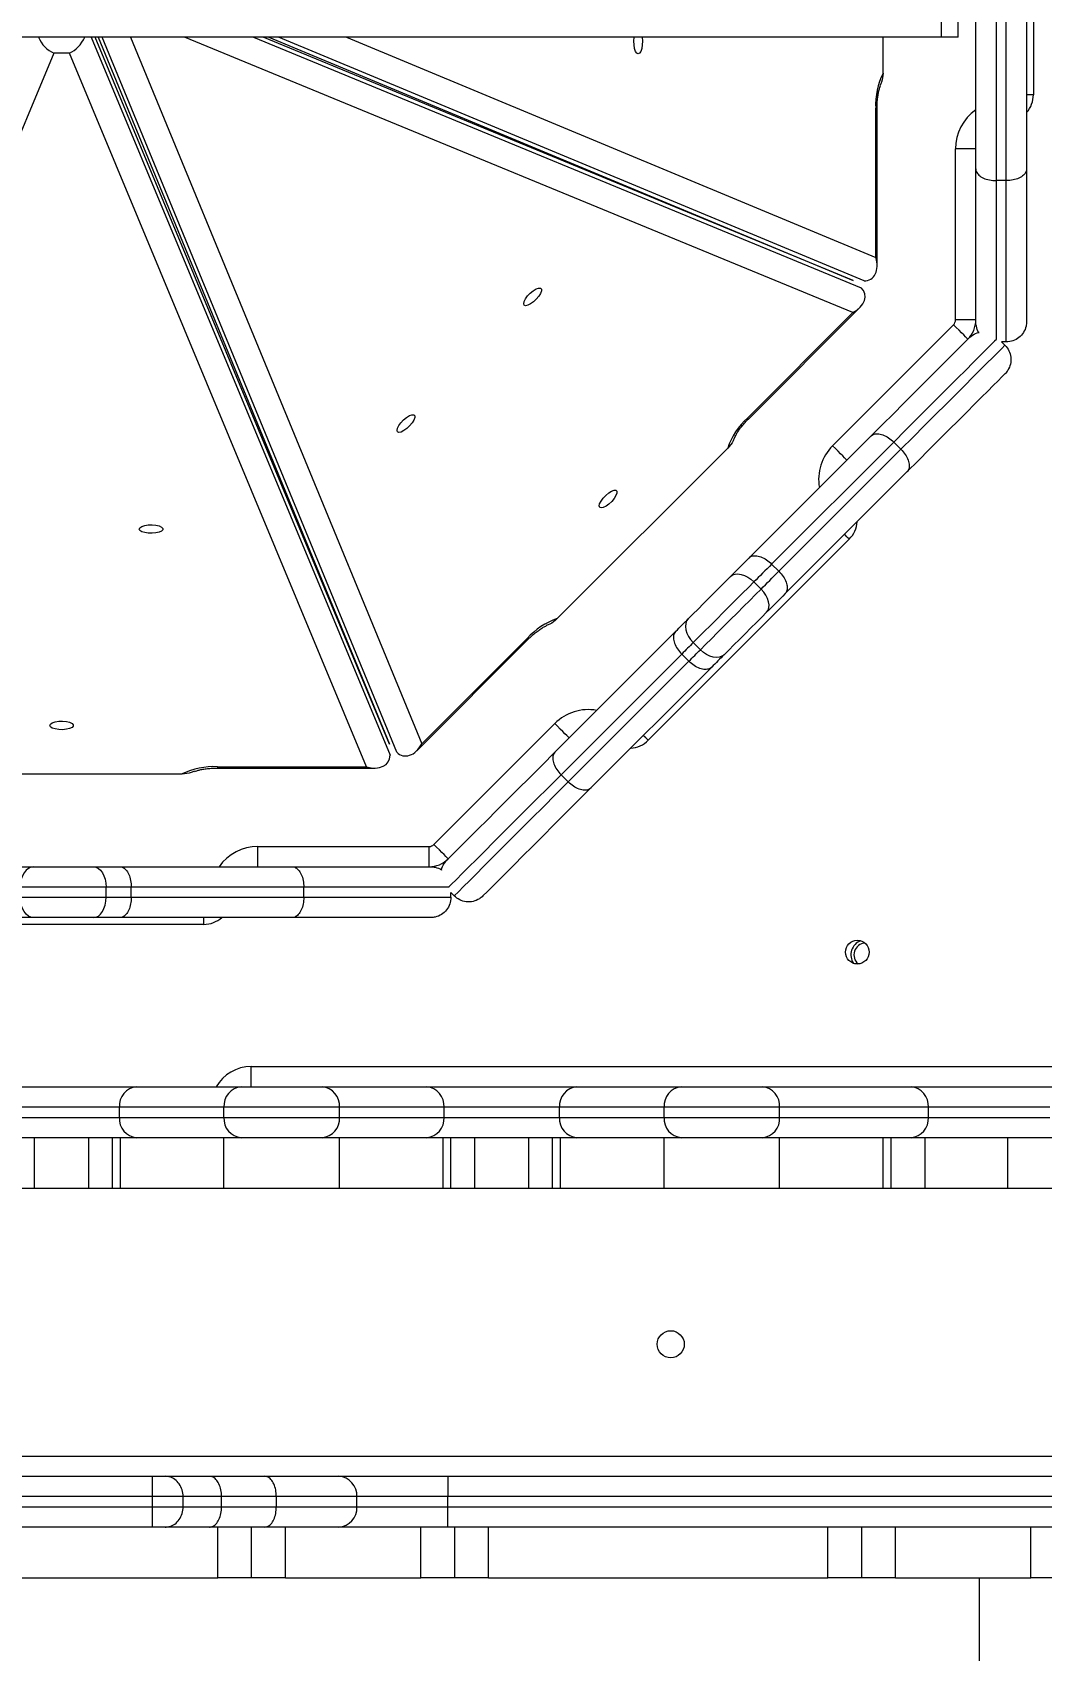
# Model space of a CAD drawing. Header units: millimetres. Extents: x -8760 to 8364, y -7998 to 7451.
# Drawn here: x -3304.2 to -3006.2, y -2910 to -2432.1 of the extents above; entities that cross this region are included whole.
import ezdxf

# ---------------------------------------------------------------- set-up
doc = ezdxf.new("R2010")
doc.units = ezdxf.units.MM
for name, color, linetype in [('DIKOM_ОБЪЕКТ', 7, 'Continuous'), ('DIKOM_РАЗМЕР_ЗОНА', 7, 'Continuous'), ('DIKOM_РАЗМЕР_ОБЪЕКТА', 7, 'Continuous')]:
    doc.layers.add(name, color=color, linetype=linetype)
doc.styles.add('style1', font='arial.ttf', dxfattribs={"width": 0.8})
doc.dimstyles.new('1-50', dxfattribs={"dimtxt": 300, "dimasz": 200, "dimexe": 100, "dimexo": 0, "dimgap": 100, "dimtad": 1, "dimtxsty": 'style1', "dimcen": 200, "dimclrd": 7, "dimclre": 7, "dimclrt": 7, "dimadec": 1, "dimazin": 2, "dimtfac": 1, "dimtmove": 0, "dimatfit": 2, "dimfxl": 0, "dimlwd": 25, "dimlwe": 18, "dimarcsym": 0})

# ---------------------------------------------------------------- blocks, each defined once
blk = doc.blocks.new('*D21')
at = {"layer": 'Defpoints', "color": 0, "transparency": 16777216}
for p in [(-7755.65, -10.55), (8364.4, -2410.44), (8364.4, -7897.56)]:
    blk.add_point(p, dxfattribs=at)
at = {"layer": 'DIKOM_РАЗМЕР_ЗОНА', "color": 7, "lineweight": 18, "transparency": 16777216}
for p, q in [((-7755.65, -10.55), (-7755.65, -7997.56)), ((8364.4, -2410.44), (8364.4, -7997.56))]:
    blk.add_line(p, q, dxfattribs=at)
at = {"layer": 'DIKOM_РАЗМЕР_ЗОНА', "color": 7, "lineweight": 25, "transparency": 16777216}
blk.add_line((-7555.65, -7897.56), (8164.4, -7897.56), dxfattribs=at)
at = {"layer": 'DIKOM_РАЗМЕР_ЗОНА', "color": 7, "transparency": 16777216}
for points in [[(-7555.65, -7864.23), (-7555.65, -7930.9), (-7755.65, -7897.56)], [(8164.4, -7864.23), (8164.4, -7930.9), (8364.4, -7897.56)]]:
    blk.add_solid(points, dxfattribs=at)
at = {"layer": 'DIKOM_РАЗМЕР_ЗОНА', "color": 7, "transparency": 16777216, "insert": (1040.74, -7644.39), "char_height": 300, "attachment_point": 5, "style": 'style1'}
blk.add_mtext('16100', dxfattribs=at)
blk = doc.blocks.new('*D19')
at = {"layer": 'Defpoints', "color": 0, "transparency": 16777216}
for p in [(-5756.7, -306.55), (6365.48, -2710.55), (6365.48, -7111.41)]:
    blk.add_point(p, dxfattribs=at)
at = {"layer": 'DIKOM_РАЗМЕР_ОБЪЕКТА', "color": 7, "lineweight": 18, "transparency": 16777216}
for p, q in [((-5756.7, -306.55), (-5756.7, -7211.41)), ((6365.48, -2710.55), (6365.48, -7211.41))]:
    blk.add_line(p, q, dxfattribs=at)
at = {"layer": 'DIKOM_РАЗМЕР_ОБЪЕКТА', "color": 7, "lineweight": 25, "transparency": 16777216}
blk.add_line((-5556.7, -7111.41), (6165.48, -7111.41), dxfattribs=at)
at = {"layer": 'DIKOM_РАЗМЕР_ОБЪЕКТА', "color": 7, "transparency": 16777216}
for points in [[(-5556.7, -7078.08), (-5556.7, -7144.75), (-5756.7, -7111.41)], [(6165.48, -7078.08), (6165.48, -7144.75), (6365.48, -7111.41)]]:
    blk.add_solid(points, dxfattribs=at)
at = {"layer": 'DIKOM_РАЗМЕР_ОБЪЕКТА', "color": 7, "transparency": 16777216, "insert": (1047.24, -6858.24), "char_height": 300, "attachment_point": 5, "style": 'style1'}
blk.add_mtext('12100', dxfattribs=at)

msp = doc.modelspace()

# ---------------------------------------------------------------- linework, layer by layer
at = {"layer": 'DIKOM_ОБЪЕКТ', "color": 7, "linetype": 'Continuous', "lineweight": 15}
for p, q in [((-3008.608, -2366.554), (-3008.608, -2450.554)), ((-3035.788, -2433.554), (-3035.788, -2418.554)), ((-3030.788, -2433.554), (-3030.788, -2418.554)), ((-3025.608, -2472.484), (-3025.608, -2422.04)), ((-3010.608, -2422.04), (-3010.608, -2472.484)), ((-3019.608, -2425.532), (-3019.608, -2475.935)), ((-3016.608, -2475.935), (-3016.608, -2425.532)), ((-3035.788, -2433.554), (-3320.609, -2433.554)), ((-3286.847, -2433.554), (-3198.608, -2645.544)), ((-3198.78, -2642.33), (-3285.681, -2433.554)), ((-3284.826, -2433.554), (-3198.771, -2642.327)), ((-3196.621, -2644.721), (-3283.662, -2433.554)), ((-3275.276, -2433.554), (-3189.258, -2642.238)), ((-3061.924, -2514.905), (-3259.285, -2433.554)), ((-3238.94, -2433.554), (-3059.442, -2507.542)), ((-3061.836, -2505.391), (-3236.116, -2433.554)), ((-3234.397, -2433.554), (-3061.832, -2505.382)), ((-3058.619, -2505.554), (-3231.596, -2433.554)), ((-3211.421, -2433.554), (-3055.167, -2498.593)), ((-3053.017, -2444.162), (-3053.017, -2433.554)), ((-3030.788, -2433.554), (-3035.788, -2433.554)), ((-3297.937, -2438.275), (-3385.647, -2648.995)), ((-3293.28, -2438.275), (-3297.937, -2438.275)), ((-3205.57, -2648.995), (-3293.28, -2438.275)), ((-3008.608, -2450.554), (-3010.608, -2450.554)), ((-3055.167, -2498.593), (-3055.167, -2454.554)), ((-3055.167, -2454.554), (-3054.769, -2454.554)), ((-3054.769, -2501.087), (-3054.769, -2454.554)), ((-3031.608, -2517.078), (-3031.608, -2466.554)), ((-3025.608, -2466.554), (-3031.608, -2466.554)), ((-3025.608, -2517.554), (-3025.608, -2472.484)), ((-3010.608, -2472.484), (-3010.608, -2517.554)), ((-3016.608, -2475.935), (-3019.608, -2475.935)), ((-3019.608, -2475.935), (-3019.608, -2522.765)), ((-3016.608, -2523.554), (-3016.608, -2475.935)), ((-3092.782, -2546.326), (-3059.878, -2513.422)), ((-3093.064, -2546.045), (-3061.924, -2514.905)), ((-3025.608, -2517.078), (-3031.608, -2517.078)), ((-3067.92, -2554.218), (-3032.194, -2518.492)), ((-3027.782, -2522.56), (-3027.78, -2522.563)), ((-3016.608, -2523.554), (-3017.974, -2523.554)), ((-3017.008, -2524.52), (-3017.974, -2523.554)), ((-3093.064, -2546.045), (-3092.782, -2546.326)), ((-3092.508, -2587.291), (-3056.548, -2551.332)), ((-3149.249, -2605.27), (-3098.892, -2554.914)), ((-3049.858, -2553.127), (-3085.903, -2589.171)), ((-3083.781, -2591.293), (-3047.737, -2555.248)), ((-3047.737, -2555.248), (-3049.858, -2553.127)), ((-3045.942, -2561.938), (-3081.901, -2597.898)), ((-3062.97, -2581.795), (-3122.367, -2641.192)), ((-3083.781, -2591.293), (-3085.903, -2589.171)), ((-3089.035, -2596.546), (-3091.156, -2594.425)), ((-3149.894, -2644.678), (-3114.226, -2609.009)), ((-3190.74, -2644.284), (-3157.836, -2611.38)), ((-3189.258, -2642.238), (-3158.118, -2611.098)), ((-3106.952, -2614.463), (-3109.073, -2612.342)), ((-3112.452, -2615.721), (-3148.092, -2651.361)), ((-3145.971, -2653.482), (-3110.331, -2617.842)), ((-3110.331, -2617.842), (-3112.452, -2615.721)), ((-3103.619, -2619.616), (-3139.288, -2655.285)), ((-3185.67, -2671.968), (-3149.944, -2636.243)), ((-3331.216, -2651.145), (-3260.001, -2651.145)), ((-3249.608, -2648.995), (-3205.57, -2648.995)), ((-3249.608, -2648.995), (-3249.608, -2649.394)), ((-3249.608, -2649.394), (-3203.075, -2649.394)), ((-3145.971, -2653.482), (-3148.092, -2651.361)), ((-3237.608, -2672.554), (-3187.084, -2672.554)), ((-3237.608, -2678.554), (-3237.608, -2672.554)), ((-3187.084, -2678.554), (-3187.084, -2672.554)), ((-3309.095, -2678.554), (-3303.905, -2678.554)), ((-3303.905, -2678.554), (-3286.168, -2678.554)), ((-3286.168, -2678.554), (-3278.381, -2678.554)), ((-3278.381, -2678.554), (-3227.526, -2678.554)), ((-3227.526, -2678.554), (-3186.608, -2678.554)), ((-3186.841, -2678.55), (-3186.841, -2678.554)), ((-3282.469, -2684.554), (-3307.808, -2684.554)), ((-3282.469, -2687.554), (-3282.469, -2684.554)), ((-3275.04, -2684.554), (-3282.469, -2684.554)), ((-3275.04, -2687.554), (-3275.04, -2684.554)), ((-3224.065, -2684.554), (-3275.04, -2684.554)), ((-3224.065, -2687.554), (-3224.065, -2684.554)), ((-3181.178, -2684.554), (-3224.065, -2684.554)), ((-3307.808, -2687.554), (-3282.469, -2687.554)), ((-3282.469, -2687.554), (-3275.04, -2687.554)), ((-3275.04, -2687.554), (-3224.065, -2687.554)), ((-3224.065, -2687.554), (-3180.608, -2687.554)), ((-3180.608, -2687.554), (-3180.608, -2686.189)), ((-3179.643, -2687.154), (-3180.608, -2686.189)), ((-3303.905, -2693.554), (-3309.095, -2693.554)), ((-3286.168, -2693.554), (-3303.905, -2693.554)), ((-3278.381, -2693.554), (-3286.168, -2693.554)), ((-3227.526, -2693.554), (-3278.381, -2693.554)), ((-3253.608, -2695.554), (-3253.608, -2693.554)), ((-3186.608, -2693.554), (-3227.526, -2693.554)), ((-3253.608, -2695.554), (-3337.608, -2695.554)), ((-3239.608, -2737.554), (-2966.608, -2737.554)), ((-3239.608, -2743.554), (-3239.608, -2737.554)), ((-3317.788, -2743.554), (-3273.428, -2743.554)), ((-3273.428, -2743.554), (-3242.552, -2743.554)), ((-3242.552, -2743.554), (-3218.665, -2743.554)), ((-3218.665, -2743.554), (-3187.789, -2743.554)), ((-3187.789, -2743.554), (-3143.428, -2743.554)), ((-3143.428, -2743.554), (-3112.552, -2743.554)), ((-3112.552, -2743.554), (-3088.665, -2743.554)), ((-3088.665, -2743.554), (-3044.732, -2743.554)), ((-3044.732, -2743.554), (-2998.081, -2743.554)), ((-3278.547, -2749.554), (-3312.67, -2749.554)), ((-3312.67, -2752.554), (-3278.547, -2752.554)), ((-3247.67, -2749.554), (-3278.547, -2749.554)), ((-3278.547, -2752.554), (-3278.547, -2749.554)), ((-3278.547, -2752.554), (-3247.67, -2752.554)), ((-3213.547, -2749.554), (-3247.67, -2749.554)), ((-3247.67, -2752.554), (-3247.67, -2749.554)), ((-3247.67, -2752.554), (-3213.547, -2752.554)), ((-3213.547, -2752.554), (-3213.547, -2749.554)), ((-3182.67, -2749.554), (-3213.547, -2749.554)), ((-3213.547, -2752.554), (-3182.67, -2752.554)), ((-3182.67, -2752.554), (-3182.67, -2749.554)), ((-3148.547, -2749.554), (-3182.67, -2749.554)), ((-3182.67, -2752.554), (-3148.547, -2752.554)), ((-3117.67, -2749.554), (-3148.547, -2749.554)), ((-3148.547, -2752.554), (-3148.547, -2749.554)), ((-3148.547, -2752.554), (-3117.67, -2752.554)), ((-3083.547, -2749.554), (-3117.67, -2749.554)), ((-3117.67, -2752.554), (-3117.67, -2749.554)), ((-3117.67, -2752.554), (-3083.547, -2752.554)), ((-3083.547, -2752.554), (-3083.547, -2749.554)), ((-3039.613, -2749.554), (-3083.547, -2749.554)), ((-3083.547, -2752.554), (-3039.613, -2752.554)), ((-3039.613, -2752.554), (-3039.613, -2749.554)), ((-3003.728, -2749.554), (-3039.613, -2749.554)), ((-3039.613, -2752.554), (-3003.728, -2752.554)), ((-3273.428, -2758.554), (-3317.788, -2758.554)), ((-3303.608, -2773.554), (-3303.608, -2758.554)), ((-3287.608, -2773.554), (-3287.608, -2758.554)), ((-3280.608, -2773.554), (-3280.608, -2758.554)), ((-3278.258, -2773.554), (-3278.258, -2758.554)), ((-3242.552, -2758.554), (-3273.428, -2758.554)), ((-3247.67, -2773.554), (-3247.67, -2758.554)), ((-3218.665, -2758.554), (-3242.552, -2758.554)), ((-3187.789, -2758.554), (-3218.665, -2758.554)), ((-3213.547, -2773.554), (-3213.547, -2758.554)), ((-3143.428, -2758.554), (-3187.789, -2758.554)), ((-3182.959, -2773.554), (-3182.959, -2758.554)), ((-3180.608, -2773.554), (-3180.608, -2758.554)), ((-3173.608, -2773.554), (-3173.608, -2758.554)), ((-3157.608, -2773.554), (-3157.608, -2758.554)), ((-3150.608, -2773.554), (-3150.608, -2758.554)), ((-3148.258, -2773.554), (-3148.258, -2758.554)), ((-3112.552, -2758.554), (-3143.428, -2758.554)), ((-3117.67, -2773.554), (-3117.67, -2758.554)), ((-3088.665, -2758.554), (-3112.552, -2758.554)), ((-3044.732, -2758.554), (-3088.665, -2758.554)), ((-3083.547, -2773.554), (-3083.547, -2758.554)), ((-3052.959, -2773.554), (-3052.959, -2758.554)), ((-3050.608, -2773.554), (-3050.608, -2758.554)), ((-2998.081, -2758.554), (-3044.732, -2758.554)), ((-3040.608, -2773.554), (-3040.608, -2758.554)), ((-3016.184, -2773.554), (-3016.184, -2758.554)), ((-3303.608, -2773.554), (-3310.609, -2773.554)), ((-3287.608, -2773.554), (-3303.608, -2773.554)), ((-3280.608, -2773.554), (-3287.608, -2773.554)), ((-3278.258, -2773.554), (-3280.608, -2773.554)), ((-3247.67, -2773.554), (-3278.258, -2773.554)), ((-3213.547, -2773.554), (-3247.67, -2773.554)), ((-3182.959, -2773.554), (-3213.547, -2773.554)), ((-3180.608, -2773.554), (-3182.959, -2773.554)), ((-3173.608, -2773.554), (-3180.608, -2773.554)), ((-3157.608, -2773.554), (-3173.608, -2773.554)), ((-3150.608, -2773.554), (-3157.608, -2773.554)), ((-3148.258, -2773.554), (-3150.608, -2773.554)), ((-3117.67, -2773.554), (-3148.258, -2773.554)), ((-3083.547, -2773.554), (-3117.67, -2773.554)), ((-3052.959, -2773.554), (-3083.547, -2773.554)), ((-3050.608, -2773.554), (-3052.959, -2773.554)), ((-3040.608, -2773.554), (-3050.608, -2773.554)), ((-3016.184, -2773.554), (-3040.608, -2773.554)), ((-2997.36, -2773.554), (-3016.184, -2773.554)), ((-3631.244, -2852.554), (-2959.973, -2852.554)), ((-3322.478, -2858.554), (-3268.739, -2858.554)), ((-3268.739, -2858.554), (-3265.012, -2858.554)), ((-3265.012, -2858.554), (-3251.887, -2858.554)), ((-3251.887, -2858.554), (-3235.613, -2858.554)), ((-3235.613, -2858.554), (-3213.782, -2858.554)), ((-3213.782, -2858.554), (-3181.492, -2858.554)), ((-3181.492, -2858.554), (-3181.492, -2864.554)), ((-3181.492, -2858.554), (-2991.092, -2858.554)), ((-3268.775, -2864.554), (-3322.442, -2864.554)), ((-3259.693, -2864.554), (-3268.775, -2864.554)), ((-3268.775, -2867.554), (-3268.775, -2864.554)), ((-3259.693, -2867.554), (-3259.693, -2864.554)), ((-3248.35, -2864.554), (-3259.693, -2864.554)), ((-3248.35, -2867.554), (-3248.35, -2864.554)), ((-3232.181, -2864.554), (-3248.35, -2864.554)), ((-3232.181, -2867.554), (-3232.181, -2864.554)), ((-3208.4, -2864.554), (-3232.181, -2864.554)), ((-3208.4, -2867.554), (-3208.4, -2864.554)), ((-3181.492, -2864.554), (-3208.4, -2864.554)), ((-3181.492, -2867.554), (-3181.492, -2864.554)), ((-2991.092, -2864.554), (-3181.492, -2864.554)), ((-3322.442, -2867.554), (-3268.775, -2867.554)), ((-3268.775, -2867.554), (-3259.693, -2867.554)), ((-3259.693, -2867.554), (-3248.35, -2867.554)), ((-3248.35, -2867.554), (-3232.181, -2867.554)), ((-3232.181, -2867.554), (-3208.4, -2867.554)), ((-3208.4, -2867.554), (-3181.492, -2867.554)), ((-3181.492, -2873.554), (-3181.492, -2867.554)), ((-3181.492, -2867.554), (-2991.092, -2867.554)), ((-3268.739, -2873.554), (-3322.478, -2873.554)), ((-3265.012, -2873.554), (-3268.739, -2873.554)), ((-3251.887, -2873.554), (-3265.012, -2873.554)), ((-3235.613, -2873.554), (-3251.887, -2873.554)), ((-3249.493, -2888.554), (-3249.493, -2873.554)), ((-3239.493, -2888.554), (-3239.493, -2873.554)), ((-3213.782, -2873.554), (-3235.613, -2873.554)), ((-3229.493, -2888.554), (-3229.493, -2873.554)), ((-3181.492, -2873.554), (-3213.782, -2873.554)), ((-3189.493, -2888.554), (-3189.493, -2873.554)), ((-2991.092, -2873.554), (-3181.492, -2873.554)), ((-3179.493, -2888.554), (-3179.493, -2873.554)), ((-3169.493, -2888.554), (-3169.493, -2873.554)), ((-3069.318, -2888.554), (-3069.318, -2873.554)), ((-3059.318, -2888.554), (-3059.318, -2873.554)), ((-3049.318, -2888.554), (-3049.318, -2873.554)), ((-3009.318, -2888.554), (-3009.318, -2873.554)), ((-3348.561, -2888.554), (-3249.493, -2888.554)), ((-3239.493, -2888.554), (-3249.493, -2888.554)), ((-3229.493, -2888.554), (-3239.493, -2888.554)), ((-3229.493, -2888.554), (-3189.493, -2888.554)), ((-3179.493, -2888.554), (-3189.493, -2888.554)), ((-3169.493, -2888.554), (-3179.493, -2888.554)), ((-3169.493, -2888.554), (-3069.318, -2888.554)), ((-3059.318, -2888.554), (-3069.318, -2888.554)), ((-3049.318, -2888.554), (-3059.318, -2888.554)), ((-3049.318, -2888.554), (-3009.318, -2888.554)), ((-3024.608, -2888.554), (-3024.608, -2958.549)), ((-2999.318, -2888.554), (-3009.318, -2888.554))]:
    msp.add_line(p, q, dxfattribs=at)
at = {"layer": 'DIKOM_ОБЪЕКТ', "color": 7, "linetype": 'Continuous', "lineweight": 15, "flags": 128}
for points in [[(-3125.336, -2438.51), (-3125.743, -2438.32), (-3126.107, -2437.772), (-3126.386, -2436.924), (-3126.552, -2435.869), (-3126.586, -2434.721), (-3126.485, -2433.604), (-3126.477, -2433.554)], [(-3124.195, -2433.554), (-3124.187, -2433.604), (-3124.086, -2434.721), (-3124.12, -2435.869), (-3124.286, -2436.924), (-3124.566, -2437.772), (-3124.929, -2438.32), (-3125.336, -2438.51)], [(-3158.976, -2512.723), (-3159.13, -2512.301), (-3158.999, -2511.656), (-3158.597, -2510.859), (-3157.968, -2509.996), (-3157.18, -2509.16), (-3156.319, -2508.442), (-3155.477, -2507.919), (-3154.746, -2507.649), (-3154.206, -2507.661), (-3153.914, -2507.953), (-3153.902, -2508.494), (-3154.172, -2509.224), (-3154.694, -2510.066), (-3155.413, -2510.927), (-3156.249, -2511.715), (-3157.112, -2512.344), (-3157.909, -2512.746), (-3158.554, -2512.877), (-3158.976, -2512.723)], [(-3056.548, -2551.332), (-3053.182, -2547.965), (-3049.968, -2544.751), (-3046.919, -2541.702), (-3044.045, -2538.829), (-3041.359, -2536.142), (-3038.869, -2533.652), (-3036.584, -2531.368), (-3034.514, -2529.297), (-3032.666, -2527.449), (-3031.046, -2525.829), (-3029.661, -2524.445), (-3028.516, -2523.299), (-3027.615, -2522.398)], [(-3019.532, -2522.801), (-3020.068, -2523.337), (-3021.269, -2524.538), (-3022.729, -2525.997), (-3024.44, -2527.709), (-3026.398, -2529.666), (-3028.594, -2531.863), (-3031.021, -2534.289), (-3033.669, -2536.938), (-3036.529, -2539.797), (-3039.589, -2542.858), (-3042.839, -2546.108), (-3046.267, -2549.535), (-3049.858, -2553.127)], [(-3027.952, -2522.735), (-3028.033, -2522.653), (-3028.275, -2522.412), (-3028.667, -2522.02), (-3029.194, -2521.492), (-3029.837, -2520.849), (-3030.571, -2520.116), (-3031.366, -2519.32), (-3032.194, -2518.492)], [(-3047.737, -2555.248), (-3044.145, -2551.657), (-3040.718, -2548.229), (-3037.468, -2544.979), (-3034.407, -2541.919), (-3031.548, -2539.059), (-3028.899, -2536.411), (-3026.473, -2533.984), (-3024.276, -2531.788), (-3022.319, -2529.83), (-3020.607, -2528.119), (-3019.148, -2526.659), (-3017.947, -2525.458), (-3017.008, -2524.52)], [(-3017.008, -2533.005), (-3017.909, -2533.906), (-3019.055, -2535.051), (-3020.44, -2536.436), (-3022.059, -2538.056), (-3023.907, -2539.904), (-3025.978, -2541.974), (-3028.262, -2544.259), (-3030.752, -2546.749), (-3033.439, -2549.435), (-3036.312, -2552.309), (-3039.361, -2555.358), (-3042.575, -2558.572), (-3045.942, -2561.938)], [(-3196.389, -2550.137), (-3196.543, -2549.715), (-3196.412, -2549.07), (-3196.011, -2548.273), (-3195.382, -2547.409), (-3194.594, -2546.573), (-3193.733, -2545.855), (-3192.891, -2545.333), (-3192.16, -2545.063), (-3191.619, -2545.075), (-3191.327, -2545.367), (-3191.316, -2545.907), (-3191.586, -2546.638), (-3192.108, -2547.48), (-3192.826, -2548.341), (-3193.662, -2549.129), (-3194.526, -2549.758), (-3195.323, -2550.159), (-3195.967, -2550.29), (-3196.389, -2550.137)], [(-3063.677, -2558.461), (-3063.759, -2558.379), (-3064, -2558.138), (-3064.392, -2557.746), (-3064.92, -2557.218), (-3065.563, -2556.575), (-3066.296, -2555.842), (-3067.092, -2555.046), (-3067.92, -2554.218)], [(-3136.682, -2572.431), (-3136.835, -2572.009), (-3136.704, -2571.364), (-3136.303, -2570.567), (-3135.674, -2569.704), (-3134.886, -2568.868), (-3134.025, -2568.149), (-3133.183, -2567.627), (-3132.452, -2567.357), (-3131.912, -2567.369), (-3131.62, -2567.661), (-3131.608, -2568.201), (-3131.878, -2568.932), (-3132.4, -2569.774), (-3133.119, -2570.635), (-3133.955, -2571.423), (-3134.818, -2572.052), (-3135.615, -2572.454), (-3136.26, -2572.585), (-3136.682, -2572.431)], [(-3272.653, -2578.826), (-3272.463, -2578.419), (-3271.915, -2578.056), (-3271.067, -2577.776), (-3270.012, -2577.611), (-3268.864, -2577.576), (-3267.747, -2577.678), (-3266.782, -2577.904), (-3266.075, -2578.229), (-3265.701, -2578.62), (-3265.701, -2579.033), (-3266.075, -2579.423), (-3266.782, -2579.749), (-3267.747, -2579.975), (-3268.864, -2580.076), (-3270.012, -2580.042), (-3271.067, -2579.876), (-3271.915, -2579.597), (-3272.463, -2579.234), (-3272.653, -2578.826)], [(-3062.97, -2581.795), (-3063.052, -2581.714), (-3063.293, -2581.472), (-3063.685, -2581.08), (-3064.213, -2580.553), (-3064.384, -2580.381)], [(-3098.014, -2592.797), (-3097.351, -2592.135), (-3096.681, -2591.464), (-3096.003, -2590.786), (-3095.318, -2590.101), (-3094.626, -2589.409), (-3093.926, -2588.71), (-3093.22, -2588.004), (-3092.508, -2587.291)], [(-3085.903, -2589.171), (-3086.583, -2589.852), (-3087.257, -2590.526), (-3087.925, -2591.193), (-3088.585, -2591.854), (-3089.239, -2592.508), (-3089.885, -2593.154), (-3090.524, -2593.793), (-3091.156, -2594.425)], [(-3110.556, -2605.339), (-3109.178, -2603.961), (-3107.651, -2602.435), (-3106.021, -2600.804), (-3104.334, -2599.118), (-3102.642, -2597.425), (-3100.992, -2595.775), (-3099.434, -2594.218), (-3098.014, -2592.797)], [(-3091.156, -2594.425), (-3092.762, -2596.03), (-3094.501, -2597.77), (-3096.341, -2599.61), (-3098.248, -2601.517), (-3100.185, -2603.454), (-3102.117, -2605.386), (-3104.006, -2607.275), (-3105.818, -2609.086), (-3107.517, -2610.786), (-3109.073, -2612.342)], [(-3098.014, -2592.797), (-3097.422, -2592.369), (-3096.69, -2592.119), (-3095.846, -2592.059), (-3094.922, -2592.191), (-3093.954, -2592.508), (-3092.979, -2593), (-3092.034, -2593.647), (-3091.156, -2594.425)], [(-3089.035, -2596.546), (-3088.403, -2595.914), (-3087.764, -2595.275), (-3087.118, -2594.629), (-3086.464, -2593.975), (-3085.804, -2593.315), (-3085.136, -2592.647), (-3084.462, -2591.973), (-3083.781, -2591.293)], [(-3106.952, -2614.463), (-3105.396, -2612.907), (-3103.696, -2611.208), (-3101.885, -2609.396), (-3099.996, -2607.507), (-3098.064, -2605.575), (-3096.127, -2603.638), (-3094.22, -2601.731), (-3092.38, -2599.891), (-3090.64, -2598.152), (-3089.035, -2596.546)], [(-3087.407, -2603.404), (-3086.979, -2602.812), (-3086.73, -2602.08), (-3086.669, -2601.236), (-3086.801, -2600.312), (-3087.118, -2599.344), (-3087.61, -2598.369), (-3088.257, -2597.424), (-3089.035, -2596.546)], [(-3081.901, -2597.898), (-3082.614, -2598.61), (-3083.32, -2599.316), (-3084.019, -2600.016), (-3084.711, -2600.708), (-3085.396, -2601.393), (-3086.074, -2602.071), (-3086.745, -2602.741), (-3087.407, -2603.404)], [(-3087.407, -2603.404), (-3088.828, -2604.824), (-3090.385, -2606.382), (-3092.035, -2608.032), (-3093.728, -2609.724), (-3095.414, -2611.411), (-3097.045, -2613.041), (-3098.571, -2614.568), (-3099.949, -2615.946)], [(-3114.226, -2609.009), (-3113.753, -2608.536), (-3113.284, -2608.067), (-3112.819, -2607.602), (-3112.358, -2607.141), (-3111.901, -2606.684), (-3111.448, -2606.232), (-3111, -2605.784), (-3110.556, -2605.339)], [(-3110.556, -2605.339), (-3111.013, -2605.959), (-3111.289, -2606.719), (-3111.375, -2607.588), (-3111.265, -2608.534), (-3110.965, -2609.52), (-3110.487, -2610.508), (-3109.848, -2611.461), (-3109.073, -2612.342)], [(-3158.118, -2611.098), (-3157.897, -2611.319), (-3157.836, -2611.38)], [(-3109.073, -2612.342), (-3109.482, -2612.751), (-3109.895, -2613.164), (-3110.312, -2613.58), (-3110.732, -2614.001), (-3111.156, -2614.425), (-3111.585, -2614.853), (-3112.016, -2615.285), (-3112.452, -2615.721)], [(-3110.331, -2617.842), (-3109.895, -2617.406), (-3109.463, -2616.975), (-3109.035, -2616.546), (-3108.611, -2616.122), (-3108.19, -2615.702), (-3107.774, -2615.285), (-3107.361, -2614.872), (-3106.952, -2614.463)], [(-3099.949, -2615.946), (-3100.57, -2616.403), (-3101.329, -2616.679), (-3102.198, -2616.764), (-3103.144, -2616.655), (-3104.13, -2616.355), (-3105.119, -2615.877), (-3106.071, -2615.238), (-3106.952, -2614.463)], [(-3099.949, -2615.946), (-3100.394, -2616.39), (-3100.842, -2616.838), (-3101.294, -2617.291), (-3101.751, -2617.748), (-3102.212, -2618.209), (-3102.677, -2618.674), (-3103.146, -2619.143), (-3103.619, -2619.616)], [(-3299.108, -2636.811), (-3298.919, -2636.403), (-3298.37, -2636.04), (-3297.523, -2635.761), (-3296.468, -2635.595), (-3295.319, -2635.561), (-3294.202, -2635.662), (-3293.238, -2635.888), (-3292.53, -2636.214), (-3292.156, -2636.604), (-3292.156, -2637.017), (-3292.53, -2637.408), (-3293.238, -2637.733), (-3294.202, -2637.959), (-3295.319, -2638.061), (-3296.468, -2638.026), (-3297.523, -2637.861), (-3298.37, -2637.581), (-3298.919, -2637.218), (-3299.108, -2636.811)], [(-3145.702, -2640.485), (-3145.783, -2640.404), (-3146.025, -2640.162), (-3146.417, -2639.77), (-3146.944, -2639.243), (-3147.587, -2638.6), (-3148.321, -2637.866), (-3149.117, -2637.07), (-3149.944, -2636.243)], [(-3122.367, -2641.192), (-3122.449, -2641.111), (-3122.69, -2640.869), (-3123.082, -2640.477), (-3123.61, -2639.95), (-3123.781, -2639.778)], [(-3181.764, -2676.548), (-3180.448, -2675.231), (-3178.862, -2673.645), (-3177.013, -2671.796), (-3174.906, -2669.69), (-3172.551, -2667.334), (-3169.954, -2664.738), (-3167.126, -2661.909), (-3164.076, -2658.86), (-3160.816, -2655.6), (-3157.358, -2652.141), (-3153.713, -2648.496), (-3149.894, -2644.678)], [(-3148.092, -2651.361), (-3151.84, -2655.109), (-3155.432, -2658.7), (-3158.854, -2662.123), (-3162.097, -2665.366), (-3165.151, -2668.42), (-3168.007, -2671.275), (-3170.654, -2673.923), (-3173.086, -2676.354), (-3175.294, -2678.562), (-3177.271, -2680.54), (-3179.012, -2682.281), (-3180.512, -2683.78), (-3181.206, -2684.475)], [(-3179.643, -2687.154), (-3178.39, -2685.902), (-3176.891, -2684.402), (-3175.15, -2682.661), (-3173.172, -2680.684), (-3170.964, -2678.476), (-3168.533, -2676.044), (-3165.885, -2673.397), (-3163.03, -2670.541), (-3159.976, -2667.487), (-3156.733, -2664.244), (-3153.31, -2660.822), (-3149.719, -2657.23), (-3145.971, -2653.482)], [(-3139.288, -2655.285), (-3143.106, -2659.103), (-3146.751, -2662.748), (-3150.21, -2666.206), (-3153.47, -2669.466), (-3156.519, -2672.516), (-3159.348, -2675.344), (-3161.944, -2677.941), (-3164.3, -2680.296), (-3166.406, -2682.403), (-3168.255, -2684.252), (-3169.841, -2685.838), (-3171.158, -2687.154)], [(-3181.428, -2676.211), (-3181.509, -2676.129), (-3181.751, -2675.888), (-3182.143, -2675.496), (-3182.67, -2674.968), (-3183.313, -2674.325), (-3184.047, -2673.592), (-3184.843, -2672.796), (-3185.67, -2671.968)], [(-3303.905, -2678.554), (-3304.666, -2678.669), (-3305.399, -2679.011), (-3306.073, -2679.565), (-3306.665, -2680.312), (-3307.15, -2681.221), (-3307.511, -2682.258), (-3307.733, -2683.384), (-3307.808, -2684.554)], [(-3286.168, -2678.554), (-3285.446, -2678.669), (-3284.752, -2679.011), (-3284.113, -2679.565), (-3283.552, -2680.312), (-3283.093, -2681.221), (-3282.751, -2682.258), (-3282.54, -2683.384), (-3282.469, -2684.554)], [(-3303.905, -2693.554), (-3304.666, -2693.439), (-3305.399, -2693.097), (-3306.073, -2692.543), (-3306.665, -2691.797), (-3307.15, -2690.888), (-3307.511, -2689.85), (-3307.733, -2688.725), (-3307.808, -2687.554)], [(-3286.168, -2693.554), (-3285.446, -2693.439), (-3284.752, -2693.097), (-3284.113, -2692.543), (-3283.552, -2691.797), (-3283.093, -2690.888), (-3282.751, -2689.85), (-3282.54, -2688.725), (-3282.469, -2687.554)]]:
    msp.add_lwpolyline(points, dxfattribs=at)
at = {"layer": 'DIKOM_ОБЪЕКТ', "color": 7, "linetype": 'Continuous', "lineweight": 15}
for centre, radius in [((-3060.608, -2703.752), 3.5), ((-3115.706, -2819.554), 4)]:
    msp.add_circle(centre, radius, dxfattribs=at)
for centre, radius, start, end in [((-3033.748, -2453.567), 21.443, 153.98311, 182.63768), ((-3016.608, -2450.554), 8, 318.59038, 0), ((-3017.608, -2466.554), 14, 124.8499, 180), ((-3033.608, -2517.078), 2, 315, 0), ((-3033.608, -2517.078), 8, 315, 0), ((-3032.022, -2518.32), 6, 315, 329.94368), ((-3078.614, -2561.889), 21.444, 132.36355, 161.01621), ((-3058.021, -2564.118), 14, 135, 190.1501), ((-3068.627, -2576.138), 8, 315, 356.40962), ((-3142.274, -2625.547), 21.442, 108.98243, 137.63777), ((-3140.045, -2646.142), 14, 79.8499, 135), ((-3128.024, -2635.535), 8, 273.59038, 315), ((-3250.595, -2670.414), 21.442, 87.36192, 116.01761), ((-3237.608, -2686.554), 14, 90, 145.1501), ((-3187.084, -2670.554), 2, 270, 315), ((-3187.084, -2670.554), 8, 270, 315), ((-3186.841, -2672.554), 6, 270, 284.94367), ((-3253.608, -2687.554), 8, 270, 311.40962), ((-3058.108, -2704.554), 4.4, 109.52221, 214.90816), ((-3058.108, -2704.554), 3.5, 94.24365, 230.18672), ((-3239.608, -2749.554), 12, 90, 150), ((-3272.95, -2749.146), 5.612, 94.89287, 184.17334), ((-3242.073, -2749.146), 5.612, 94.89287, 184.17334), ((-3219.144, -2749.146), 5.612, 355.82666, 85.10713), ((-3188.267, -2749.146), 5.612, 355.82666, 85.10713), ((-3142.95, -2749.146), 5.612, 94.89287, 184.17334), ((-3112.073, -2749.146), 5.612, 94.89287, 184.17334), ((-3089.144, -2749.146), 5.612, 355.82614, 85.10765), ((-3045.211, -2749.146), 5.612, 355.82797, 85.10583), ((-3272.95, -2752.963), 5.612, 175.82666, 265.10709), ((-3242.073, -2752.963), 5.612, 175.82666, 265.10709), ((-3219.144, -2752.963), 5.612, 274.89291, 4.17334), ((-3188.267, -2752.963), 5.612, 274.89291, 4.17334), ((-3142.95, -2752.963), 5.612, 175.82666, 265.10709), ((-3112.073, -2752.963), 5.612, 175.82666, 265.10709), ((-3089.144, -2752.963), 5.612, 274.89239, 4.17386), ((-3045.211, -2752.962), 5.612, 274.89421, 4.17203), ((-3214.109, -2864.261), 5.716, 357.05775, 86.72079), ((-3214.109, -2867.848), 5.716, 273.27918, 2.94225)]:
    msp.add_arc(centre, radius, start, end, dxfattribs=at)
for centre, major_axis, start_param, end_param in [((-3297.937, -2432.673), (-3.656, 5.482), 1.2994713, 2.3564019), ((-3293.28, -2432.673), (3.656, 5.482), 3.9267834, 4.983714), ((-3060.769, -2498.593), (-4.242, 6.36), 2.722921, 4.2937174), ((-3065.885, -2510.944), (7.497, 1.498), 5.1310606, 6.7018569), ((-3193.219, -2638.278), (1.498, 7.497), 2.722921, 4.2937174), ((-3205.57, -2643.394), (6.36, -4.242), 5.1310606, 6.7018569)]:
    msp.add_ellipse(centre, major_axis=major_axis, ratio=0.6672067, start_param=start_param, end_param=end_param, dxfattribs=at)
for points, knots in [([(-3053.017, -2444.162), (-3053.064, -2445.088), (-3053.128, -2446.372), (-3053.7, -2447.482), (-3053.859, -2447.791)], [0, 0, 0, 0, 0.7213778, 1, 1, 1, 1]), ([(-3054.769, -2454.554), (-3054.766, -2454.275), (-3054.759, -2453.459), (-3054.675, -2452.131), (-3054.495, -2450.659), (-3054.248, -2449.385), (-3053.983, -2448.412), (-3053.826, -2448.008), (-3053.76, -2447.836)], [0, 0, 0, 0, 0.1023644, 0.298992, 0.4935168, 0.6832401, 0.8656278, 1, 1, 1, 1]), ([(-3025.608, -2472.484), (-3025.608, -2472.501), (-3025.606, -2472.756), (-3025.472, -2473.396), (-3024.794, -2474.35), (-3023.428, -2475.225), (-3021.632, -2475.82), (-3020.283, -2475.896), (-3019.608, -2475.935)], [0, 0, 0, 0, 0.0098504, 0.1413358, 0.3560152, 0.5706839, 0.7853399, 1, 1, 1, 1]), ([(-3010.608, -2472.484), (-3010.609, -2472.501), (-3010.611, -2472.756), (-3010.744, -2473.396), (-3011.423, -2474.35), (-3012.789, -2475.225), (-3014.584, -2475.82), (-3015.934, -2475.896), (-3016.608, -2475.935)], [0, 0, 0, 0, 0.0098505, 0.1413354, 0.3560213, 0.5706917, 0.7853382, 1, 1, 1, 1]), ([(-3024.658, -2520.787), (-3024.664, -2520.781), (-3025.119, -2520.276), (-3025.447, -2519.127), (-3025.607, -2518.021), (-3025.608, -2517.564), (-3025.608, -2517.554)], [0, 0, 0, 0, 0.0069942, 0.5972801, 0.9909536, 1, 1, 1, 1]), ([(-3010.608, -2517.554), (-3010.608, -2517.564), (-3010.608, -2518.021), (-3010.743, -2519.149), (-3011.443, -2520.828), (-3012.809, -2522.335), (-3014.596, -2523.357), (-3015.937, -2523.489), (-3016.608, -2523.554)], [0, 0, 0, 0, 0.0032928, 0.14659, 0.3614519, 0.5747703, 0.7873679, 1, 1, 1, 1]), ([(-3027.615, -2522.398), (-3027.607, -2522.39), (-3027.287, -2522.073), (-3026.398, -2521.406), (-3025.356, -2520.824), (-3024.672, -2520.788), (-3024.658, -2520.787)], [0, 0, 0, 0, 0.0104695, 0.3969551, 0.9881298, 1, 1, 1, 1]), ([(-3017.008, -2524.52), (-3016.579, -2525.042), (-3015.721, -2526.086), (-3015.182, -2528.079), (-3015.287, -2530.115), (-3015.981, -2531.792), (-3016.683, -2532.677), (-3017, -2532.997), (-3017.008, -2533.005)], [0, 0, 0, 0, 0.2135435, 0.4270688, 0.6409945, 0.8557784, 0.9962007, 1, 1, 1, 1]), ([(-3096.827, -2551.8), (-3096.827, -2551.8), (-3096.772, -2551.657), (-3096.53, -2551.157), (-3096.058, -2550.336), (-3095.375, -2549.322), (-3094.514, -2548.21), (-3093.626, -2547.189), (-3093.021, -2546.57), (-3092.782, -2546.326)], [0, 0, 0, 0, 0.0007821, 0.1536146, 0.3193082, 0.4965277, 0.6827416, 0.8751476, 1, 1, 1, 1]), ([(-3096.925, -2551.764), (-3097.03, -2552.091), (-3097.41, -2553.276), (-3098.27, -2554.226), (-3098.892, -2554.914)], [0, 0, 0, 0, 0.27614396, 1, 1, 1, 1]), ([(-3056.548, -2551.332), (-3056.538, -2551.322), (-3056.356, -2551.143), (-3055.81, -2550.782), (-3054.648, -2550.585), (-3053.062, -2550.93), (-3051.371, -2551.777), (-3050.362, -2552.677), (-3049.858, -2553.127)], [0, 0, 0, 0, 0.0076254, 0.1414344, 0.3561238, 0.5707621, 0.7853878, 1, 1, 1, 1]), ([(-3047.737, -2555.248), (-3047.287, -2555.752), (-3046.387, -2556.761), (-3045.54, -2558.452), (-3045.195, -2560.038), (-3045.392, -2561.2), (-3045.753, -2561.746), (-3045.932, -2561.928), (-3045.942, -2561.938)], [0, 0, 0, 0, 0.214616, 0.4292433, 0.6438787, 0.8585694, 0.9923785, 1, 1, 1, 1]), ([(-3092.508, -2587.291), (-3092.501, -2587.284), (-3092.324, -2587.11), (-3091.794, -2586.762), (-3090.649, -2586.589), (-3089.086, -2586.957), (-3087.411, -2587.819), (-3086.405, -2588.721), (-3085.903, -2589.171)], [0, 0, 0, 0, 0.0053862, 0.1420188, 0.3567643, 0.5712561, 0.7856193, 1, 1, 1, 1]), ([(-3083.781, -2591.293), (-3083.331, -2591.795), (-3082.429, -2592.801), (-3081.567, -2594.476), (-3081.199, -2596.039), (-3081.372, -2597.183), (-3081.72, -2597.715), (-3081.894, -2597.891), (-3081.901, -2597.898)], [0, 0, 0, 0, 0.2143734, 0.4287448, 0.6432357, 0.8579816, 0.9946157, 1, 1, 1, 1]), ([(-3157.836, -2611.38), (-3157.637, -2611.185), (-3157.055, -2610.613), (-3156.057, -2609.733), (-3154.888, -2608.82), (-3153.812, -2608.093), (-3152.937, -2607.593), (-3152.541, -2607.418), (-3152.372, -2607.343)], [0, 0, 0, 0, 0.1023638, 0.2989972, 0.4935195, 0.6832425, 0.8656291, 1, 1, 1, 1]), ([(-3149.249, -2605.27), (-3149.937, -2605.893), (-3150.89, -2606.755), (-3152.079, -2607.136), (-3152.41, -2607.242)], [0, 0, 0, 0, 0.7213862, 1, 1, 1, 1]), ([(-3114.226, -2609.009), (-3114.246, -2609.03), (-3114.425, -2609.214), (-3114.784, -2609.771), (-3114.985, -2610.92), (-3114.645, -2612.512), (-3113.801, -2614.207), (-3112.902, -2615.216), (-3112.452, -2615.721)], [0, 0, 0, 0, 0.0158991, 0.141312, 0.3559853, 0.5706552, 0.7853315, 1, 1, 1, 1]), ([(-3103.619, -2619.616), (-3103.64, -2619.636), (-3103.824, -2619.815), (-3104.381, -2620.174), (-3105.53, -2620.375), (-3107.122, -2620.035), (-3108.817, -2619.191), (-3109.826, -2618.292), (-3110.331, -2617.842)], [0, 0, 0, 0, 0.0158938, 0.1413095, 0.3559825, 0.5706511, 0.785325, 1, 1, 1, 1]), ([(-3149.894, -2644.678), (-3149.907, -2644.691), (-3150.086, -2644.872), (-3150.443, -2645.419), (-3150.638, -2646.574), (-3150.291, -2648.158), (-3149.442, -2649.849), (-3148.542, -2650.857), (-3148.092, -2651.361)], [0, 0, 0, 0, 0.0098526, 0.1413372, 0.3560184, 0.5706843, 0.7853384, 1, 1, 1, 1]), ([(-3256.383, -2650.309), (-3256.689, -2650.466), (-3257.794, -2651.036), (-3259.074, -2651.099), (-3260.001, -2651.145)], [0, 0, 0, 0, 0.2761411, 1, 1, 1, 1]), ([(-3256.339, -2650.404), (-3256.338, -2650.404), (-3256.205, -2650.341), (-3255.671, -2650.159), (-3254.76, -2649.912), (-3253.559, -2649.678), (-3252.165, -2649.501), (-3250.815, -2649.407), (-3249.949, -2649.397), (-3249.608, -2649.394)], [0, 0, 0, 0, 0.0007781, 0.1536116, 0.3193114, 0.496531, 0.6827494, 0.8751482, 1, 1, 1, 1]), ([(-3139.288, -2655.285), (-3139.301, -2655.297), (-3139.482, -2655.475), (-3140.029, -2655.833), (-3141.184, -2656.028), (-3142.768, -2655.681), (-3144.459, -2654.832), (-3145.467, -2653.932), (-3145.971, -2653.482)], [0, 0, 0, 0, 0.0098501, 0.1413347, 0.3560145, 0.5706829, 0.7853458, 1, 1, 1, 1]), ([(-3278.381, -2678.554), (-3278.371, -2678.554), (-3278.123, -2678.555), (-3277.502, -2678.685), (-3276.57, -2679.372), (-3275.724, -2680.737), (-3275.15, -2682.532), (-3275.076, -2683.88), (-3275.04, -2684.554)], [0, 0, 0, 0, 0.0053876, 0.1420264, 0.3567699, 0.5712576, 0.7856237, 1, 1, 1, 1]), ([(-3227.526, -2678.554), (-3227.513, -2678.554), (-3227.257, -2678.556), (-3226.615, -2678.687), (-3225.655, -2679.37), (-3224.777, -2680.735), (-3224.18, -2682.53), (-3224.104, -2683.88), (-3224.065, -2684.554)], [0, 0, 0, 0, 0.0076265, 0.1414357, 0.3561226, 0.570762, 0.7853846, 1, 1, 1, 1]), ([(-3186.608, -2678.554), (-3186.597, -2678.554), (-3186.147, -2678.555), (-3185.046, -2678.714), (-3183.897, -2679.037), (-3183.388, -2679.497), (-3183.378, -2679.506)], [0, 0, 0, 0, 0.0104841, 0.3969487, 0.9881509, 1, 1, 1, 1]), ([(-3183.378, -2679.506), (-3183.378, -2679.498), (-3183.342, -2678.818), (-3182.762, -2677.774), (-3182.094, -2676.878), (-3181.771, -2676.555), (-3181.764, -2676.548)], [0, 0, 0, 0, 0.0070041, 0.5972898, 0.9909565, 1, 1, 1, 1]), ([(-3275.04, -2687.554), (-3275.076, -2688.228), (-3275.15, -2689.576), (-3275.724, -2691.371), (-3276.57, -2692.736), (-3277.502, -2693.423), (-3278.123, -2693.553), (-3278.371, -2693.554), (-3278.381, -2693.554)], [0, 0, 0, 0, 0.2143756, 0.4287417, 0.6432295, 0.8579736, 0.9946124, 1, 1, 1, 1]), ([(-3224.065, -2687.554), (-3224.104, -2688.229), (-3224.18, -2689.578), (-3224.777, -2691.373), (-3225.655, -2692.739), (-3226.615, -2693.421), (-3227.257, -2693.552), (-3227.513, -2693.554), (-3227.526, -2693.554)], [0, 0, 0, 0, 0.2146147, 0.4292373, 0.6438774, 0.8585643, 0.9923735, 1, 1, 1, 1]), ([(-3180.608, -2687.554), (-3180.674, -2688.227), (-3180.806, -2689.572), (-3181.834, -2691.363), (-3183.348, -2692.728), (-3185.024, -2693.423), (-3186.147, -2693.553), (-3186.597, -2693.554), (-3186.608, -2693.554)], [0, 0, 0, 0, 0.2135418, 0.42706618, 0.64098928, 0.85578227, 0.99619097, 1, 1, 1, 1]), ([(-3171.158, -2687.154), (-3171.165, -2687.161), (-3171.488, -2687.483), (-3172.38, -2688.188), (-3174.063, -2688.879), (-3176.094, -2688.979), (-3178.081, -2688.438), (-3179.122, -2687.582), (-3179.643, -2687.154)], [0, 0, 0, 0, 0.0032929, 0.146586, 0.3614415, 0.5747634, 0.7873694, 1, 1, 1, 1]), ([(-3268.775, -2864.554), (-3268.775, -2863.879), (-3268.774, -2862.53), (-3268.769, -2860.734), (-3268.761, -2859.369), (-3268.751, -2858.694), (-3268.743, -2858.557), (-3268.739, -2858.554), (-3268.739, -2858.554)], [0, 0, 0, 0, 0.2146765, 0.429353, 0.6440223, 0.8586931, 0.986788, 1, 1, 1, 1]), ([(-3259.693, -2864.554), (-3259.751, -2863.881), (-3259.867, -2862.534), (-3260.772, -2860.741), (-3262.109, -2859.376), (-3263.597, -2858.684), (-3264.599, -2858.555), (-3265.002, -2858.554), (-3265.012, -2858.554)], [0, 0, 0, 0, 0.2138889, 0.4277638, 0.641842, 0.8563573, 0.9963593, 1, 1, 1, 1]), ([(-3248.35, -2864.554), (-3248.389, -2863.879), (-3248.467, -2862.53), (-3249.077, -2860.734), (-3249.974, -2859.369), (-3250.933, -2858.704), (-3251.588, -2858.559), (-3251.848, -2858.555), (-3251.887, -2858.554)], [0, 0, 0, 0, 0.2146702, 0.4293413, 0.6440083, 0.858683, 0.979044, 1, 1, 1, 1]), ([(-3232.181, -2864.554), (-3232.219, -2863.88), (-3232.295, -2862.531), (-3232.886, -2860.735), (-3233.758, -2859.37), (-3234.71, -2858.687), (-3235.347, -2858.556), (-3235.6, -2858.554), (-3235.613, -2858.554)], [0, 0, 0, 0, 0.21460153, 0.4292014, 0.64383236, 0.858534, 0.99266416, 1, 1, 1, 1]), ([(-3268.739, -2873.554), (-3268.739, -2873.554), (-3268.743, -2873.551), (-3268.751, -2873.414), (-3268.761, -2872.74), (-3268.769, -2871.374), (-3268.774, -2869.578), (-3268.775, -2868.229), (-3268.775, -2867.554)], [0, 0, 0, 0, 0.013212, 0.1413069, 0.3559777, 0.5706473, 0.7853235, 1, 1, 1, 1]), ([(-3265.012, -2873.554), (-3265.002, -2873.554), (-3264.599, -2873.553), (-3263.597, -2873.424), (-3262.109, -2872.732), (-3260.772, -2871.367), (-3259.867, -2869.574), (-3259.751, -2868.228), (-3259.693, -2867.554)], [0, 0, 0, 0, 0.00364069, 0.14364267, 0.35815825, 0.5722365, 0.78611143, 1, 1, 1, 1]), ([(-3251.887, -2873.554), (-3251.848, -2873.553), (-3251.588, -2873.549), (-3250.933, -2873.404), (-3249.974, -2872.74), (-3249.077, -2871.374), (-3248.467, -2869.578), (-3248.389, -2868.229), (-3248.35, -2867.554)], [0, 0, 0, 0, 0.020956, 0.141317, 0.3559919, 0.5706589, 0.7853297, 1, 1, 1, 1]), ([(-3235.613, -2873.554), (-3235.6, -2873.554), (-3235.347, -2873.552), (-3234.71, -2873.421), (-3233.758, -2872.739), (-3232.886, -2871.373), (-3232.295, -2869.578), (-3232.219, -2868.229), (-3232.181, -2867.554)], [0, 0, 0, 0, 0.0073358, 0.141466, 0.3561677, 0.5707985, 0.7853988, 1, 1, 1, 1])]:
    msp.add_open_spline(points, degree=3, knots=knots, dxfattribs=at)

# ---------------------------------------------------------------- dimensions: what is measured, and where the dimension line sits
at = {"layer": 'DIKOM_РАЗМЕР_ЗОНА'}
dim = msp.add_linear_dim(base=(8364.404, -7897.564), p1=(-7755.645, -10.554), p2=(8364.404, -2410.44), text='16100', dimstyle='1-50', dxfattribs=at)
dim.commit()
dim.dimension.update_dxf_attribs({"geometry": '*D21', "text_midpoint": (1040.741, -7897.564), "dimtype": 160})
at = {"layer": 'DIKOM_РАЗМЕР_ОБЪЕКТА'}
dim = msp.add_linear_dim(base=(6365.479, -7111.412), p1=(-5756.695, -306.554), p2=(6365.479, -2710.554), text='12100', dimstyle='1-50', dxfattribs=at)
dim.commit()
dim.dimension.update_dxf_attribs({"geometry": '*D19', "text_midpoint": (1047.24, -7111.412), "dimtype": 160})

doc.saveas('drawing.dxf')
